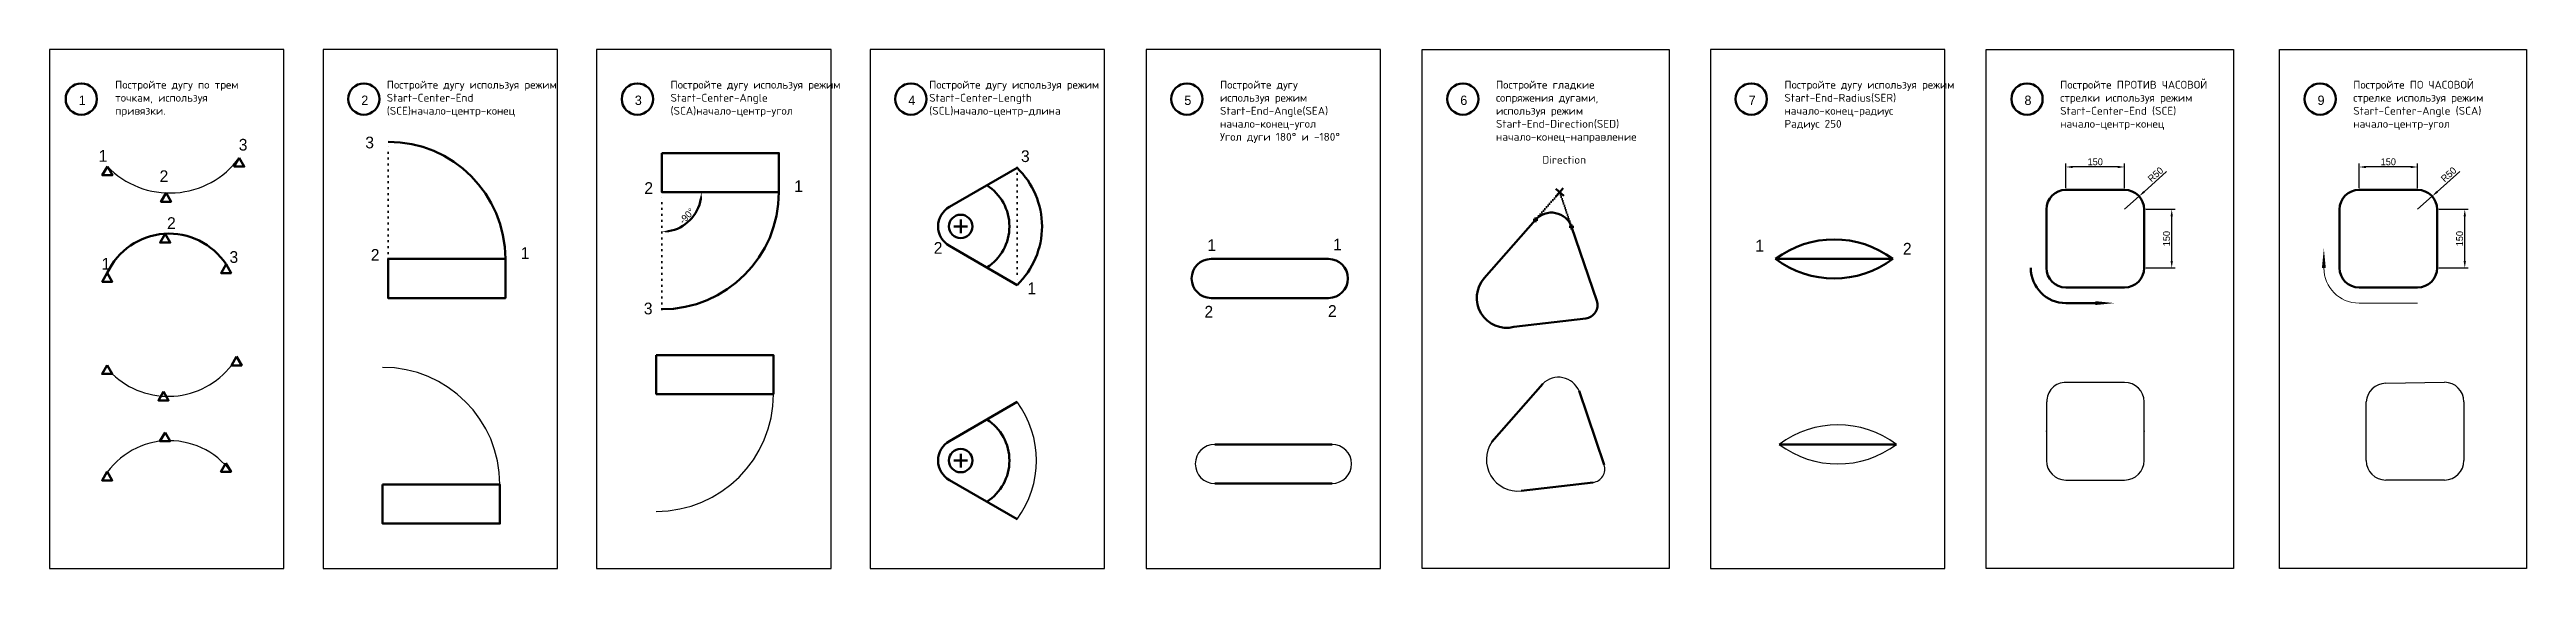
# Model space of a CAD drawing. Header units: millimetres. Extents: x 0 to 6339, y 0 to 1328.
import ezdxf
from ezdxf.enums import TextEntityAlignment as Align

# ---------------------------------------------------------------- set-up
doc = ezdxf.new("R2010")
doc.units = ezdxf.units.MM
doc.linetypes.add('ACAD_ISO07W100', pattern=[3, 0, -3])
doc.layers.add('DIM', color=1, linetype='Continuous', lineweight=18)
doc.layers.add('EXAMPLE', color=3, linetype='Continuous', lineweight=50)
doc.dimstyles.new('Example_Style', dxfattribs={"dimscale": 7, "dimtxt": 2.5, "dimasz": 2.5, "dimexe": 1.25, "dimexo": 0.625, "dimtad": 1, "dimtxsty": 'Standard', "dimcen": 2.5, "dimclrt": 2, "dimadec": 0, "dimazin": 0, "dimtfac": 1, "dimtmove": 0, "dimatfit": 3, "dimfxl": 1, "dimarcsym": 0})

# ---------------------------------------------------------------- blocks, each defined once
blk = doc.blocks.new('Circle_Num')
at = {"color": 1}
blk.add_circle((0, 0), 20, dxfattribs=at)
at = {"flags": 8}
blk.add_attdef('ZAD_NUM', text='', height=12, dxfattribs=at).set_placement((1.2, -7.6), align=Align.CENTER)
blk = doc.blocks.new('*D3')
at = {"layer": 'Defpoints', "color": 0, "transparency": 16777216}
for p in [(5347.3, 952.6), (5310.1, 919.2)]:
    blk.add_point(p, dxfattribs=at)
at = {"layer": 'DIM', "color": 0, "lineweight": -2, "transparency": 16777216}
for p, q in [((5417.8, 1016.1), (5360.3, 964.3)), ((5310.1, 919.2), (5347.3, 952.6))]:
    blk.add_line(p, q, dxfattribs=at)
at = {"layer": 'DIM', "color": 0, "transparency": 16777216}
blk.add_solid([(5358.4, 966.5), (5362.3, 962.2), (5347.3, 952.6)], dxfattribs=at)
at = {"layer": 'DIM', "color": 2, "transparency": 16777216, "insert": (5389.5, 1008.3), "char_height": 17.5, "attachment_point": 5, "rotation": 41.96326}
blk.add_mtext('R50', dxfattribs=at)
blk = doc.blocks.new('*D4')
at = {"layer": 'Defpoints', "color": 0, "transparency": 16777216}
for p in [(5360.1, 919.2), (5430.8, 919.2), (5360.1, 769.2)]:
    blk.add_point(p, dxfattribs=at)
at = {"layer": 'DIM', "color": 0, "lineweight": -2, "transparency": 16777216}
for p, q in [((5364.5, 919.2), (5439.5, 919.2)), ((5430.8, 786.7), (5430.8, 901.7)), ((5364.5, 769.2), (5439.5, 769.2))]:
    blk.add_line(p, q, dxfattribs=at)
at = {"layer": 'DIM', "color": 0, "transparency": 16777216}
for points in [[(5427.9, 901.7), (5433.7, 901.7), (5430.8, 919.2)], [(5427.9, 786.7), (5433.7, 786.7), (5430.8, 769.2)]]:
    blk.add_solid(points, dxfattribs=at)
at = {"layer": 'DIM', "color": 2, "transparency": 16777216, "insert": (5417.6, 844.2), "char_height": 17.5, "attachment_point": 5, "rotation": 90}
blk.add_mtext('150', dxfattribs=at)
blk = doc.blocks.new('*D5')
at = {"layer": 'Defpoints', "color": 0, "transparency": 16777216}
for p in [(5160.1, 1027.6), (5160.1, 969.2), (5310.1, 969.2)]:
    blk.add_point(p, dxfattribs=at)
at = {"layer": 'DIM', "color": 0, "lineweight": -2, "transparency": 16777216}
for p, q in [((5160.1, 973.6), (5160.1, 1036.3)), ((5292.6, 1027.6), (5177.6, 1027.6)), ((5310.1, 973.6), (5310.1, 1036.3))]:
    blk.add_line(p, q, dxfattribs=at)
at = {"layer": 'DIM', "color": 0, "transparency": 16777216}
for points in [[(5177.6, 1030.5), (5177.6, 1024.6), (5160.1, 1027.6)], [(5292.6, 1030.5), (5292.6, 1024.6), (5310.1, 1027.6)]]:
    blk.add_solid(points, dxfattribs=at)
at = {"layer": 'DIM', "color": 2, "transparency": 16777216, "insert": (5235.1, 1040.7), "char_height": 17.5, "attachment_point": 5}
blk.add_mtext('150', dxfattribs=at)
blk = doc.blocks.new('*D8')
at = {"layer": 'Defpoints', "color": 0, "transparency": 16777216}
for p in [(5910.1, 1027.6), (5910.1, 969.2), (6060.1, 969.2)]:
    blk.add_point(p, dxfattribs=at)
at = {"layer": 'DIM', "color": 0, "lineweight": -2, "transparency": 16777216}
for p, q in [((5910.1, 973.6), (5910.1, 1036.3)), ((6042.6, 1027.6), (5927.6, 1027.6)), ((6060.1, 973.6), (6060.1, 1036.3))]:
    blk.add_line(p, q, dxfattribs=at)
at = {"layer": 'DIM', "color": 0, "transparency": 16777216}
for points in [[(5927.6, 1030.5), (5927.6, 1024.6), (5910.1, 1027.6)], [(6042.6, 1030.5), (6042.6, 1024.6), (6060.1, 1027.6)]]:
    blk.add_solid(points, dxfattribs=at)
at = {"layer": 'DIM', "color": 2, "transparency": 16777216, "insert": (5985.1, 1040.7), "char_height": 17.5, "attachment_point": 5}
blk.add_mtext('150', dxfattribs=at)
blk = doc.blocks.new('*D7')
at = {"layer": 'Defpoints', "color": 0, "transparency": 16777216}
for p in [(6110.1, 919.2), (6180.8, 919.2), (6110.1, 769.2)]:
    blk.add_point(p, dxfattribs=at)
at = {"layer": 'DIM', "color": 0, "lineweight": -2, "transparency": 16777216}
for p, q in [((6114.5, 919.2), (6189.5, 919.2)), ((6180.8, 786.7), (6180.8, 901.7)), ((6114.5, 769.2), (6189.5, 769.2))]:
    blk.add_line(p, q, dxfattribs=at)
at = {"layer": 'DIM', "color": 0, "transparency": 16777216}
for points in [[(6177.9, 901.7), (6183.7, 901.7), (6180.8, 919.2)], [(6177.9, 786.7), (6183.7, 786.7), (6180.8, 769.2)]]:
    blk.add_solid(points, dxfattribs=at)
at = {"layer": 'DIM', "color": 2, "transparency": 16777216, "insert": (6167.6, 844.2), "char_height": 17.5, "attachment_point": 5, "rotation": 90}
blk.add_mtext('150', dxfattribs=at)
blk = doc.blocks.new('*D6')
at = {"layer": 'Defpoints', "color": 0, "transparency": 16777216}
for p in [(6097.3, 952.6), (6060.1, 919.2)]:
    blk.add_point(p, dxfattribs=at)
at = {"layer": 'DIM', "color": 0, "lineweight": -2, "transparency": 16777216}
for p, q in [((6167.8, 1016.1), (6110.3, 964.3)), ((6060.1, 919.2), (6097.3, 952.6))]:
    blk.add_line(p, q, dxfattribs=at)
at = {"layer": 'DIM', "color": 0, "transparency": 16777216}
blk.add_solid([(6108.4, 966.5), (6112.3, 962.2), (6097.3, 952.6)], dxfattribs=at)
at = {"layer": 'DIM', "color": 2, "transparency": 16777216, "insert": (6139.5, 1008.3), "char_height": 17.5, "attachment_point": 5, "rotation": 41.96326}
blk.add_mtext('R50', dxfattribs=at)

msp = doc.modelspace()

# ---------------------------------------------------------------- linework, layer by layer
for p, q in [((5310.113, 476.392), (5160.113, 476.392)), ((5978.672, 473.871), (6128.672, 476.489)), ((5110.113, 426.392), (5110.113, 276.392)), ((5360.113, 276.392), (5360.113, 426.392)), ((5928.672, 276.392), (5928.672, 426.392)), ((6178.672, 426.489), (6178.672, 276.489)), ((5360.113, 276.392), (5360.113, 276.392)), ((5360.113, 276.392), (5360.113, 276.392)), ((5360.113, 276.392), (5360.113, 276.392)), ((5160.113, 226.392), (5310.113, 226.392)), ((6128.672, 226.392), (5978.672, 226.392))]:
    msp.add_line(p, q)
for points in [[(0, 0), (600, 0), (600, 1328.198), (0, 1328.198)], [(700, 0), (1300, 0), (1300, 1328.198), (700, 1328.198)], [(1400, 0), (2000, 0), (2000, 1328.198), (1400, 1328.198)], [(2100, 0), (2700, 0), (2700, 1328.198), (2100, 1328.198)], [(2806.216, 0), (3406.216, 0), (3406.216, 1328.198), (2806.216, 1328.198)], [(3512.432, 1328.198), (4144.844, 1328.198), (4144.844, 0), (3512.432, 0)], [(4250.53, 0), (4850.53, 0), (4850.53, 1328.198), (4250.53, 1328.198)], [(4956.216, 1328.198), (5588.628, 1328.198), (5588.628, 0), (4956.216, 0)], [(5706.216, 1328.198), (6338.628, 1328.198), (6338.628, 0), (5706.216, 0)]]:
    msp.add_lwpolyline(points, close=True)
at = {"color": 2}
msp.add_arc((307.453, 1182.346), 221.29, 223.8703512, 323.5577049, dxfattribs=at)
for centre, radius, start, end in [((303.26, 647.098), 206.503, 226.2673647, 321.9413662), ((852.457, 214.786), 300, 0, 90), ((1552.457, 446.194), 300, 270, 0), ((3861.677, 432.755), 56.64, 22.4892164, 135), ((5160.113, 427.264), 49.127, 90, 181), ((5310.113, 426.392), 50, 0, 90), ((5978.672, 423.804), 50.067, 90, 177.0377855), ((6128.672, 426.489), 50, 0, 90), ((2273.916, 276.184), 251.661, 323.4132244, 36.5867756), ((306.359, 130.604), 196.464, 36.4536501, 151.1417405), ((2982.015, 267.664), 50, 90, 270), ((3282.015, 267.664), 50, 270, 90), ((3758.072, 279.073), 80.963, 146.528275, 275.7168073), ((4576.329, 117.664), 250, 53.1301024, 126.8698976), ((4576.329, 517.664), 250, 233.1301024, 306.8698976), ((3945.694, 254.582), 34.463, 277.4506632, 18.1503228), ((5160.113, 276.392), 50, 180, 270), ((5310.113, 276.392), 50, 270, 0), ((5978.672, 276.392), 50, 180, 270), ((6128.672, 276.393), 50, 270.1107605, 0.1107605)]:
    msp.add_arc(centre, radius, start, end)
for p in [(5110.113, 351.392), (5360.113, 351.392)]:
    msp.add_point(p)
at = {"layer": 'DIM', "color": 2}
msp.add_line((6060.113, 679.19), (5910.113, 679.19), dxfattribs=at)
msp.add_lwpolyline([(5820.113, 769.19, 10, 0, 0), (5820.113, 819.19, 0, 0, 0)], format="xyseb", dxfattribs=at)
msp.add_arc((5910.113, 769.19), 90, 180, 270, dxfattribs=at)
at = {"layer": 'EXAMPLE', "linetype": 'ACAD_ISO07W100', "ltscale": 5}
for p, q in [((866.49, 792.22), (866.49, 1092.22)), ((2475.989, 1025.503), (2475.989, 725.503)), ((1566.49, 663.372), (1566.49, 963.372))]:
    msp.add_line(p, q, dxfattribs=at)
at = {"layer": 'EXAMPLE'}
for p, q in [((2475.989, 1025.503), (2302.783, 925.503)), ((3802.644, 892.362), (3671.554, 743.283)), ((2475.989, 725.503), (2302.783, 825.503)), ((3959.46, 684.873), (3895.027, 873.976)), ((2972.706, 792.22), (3272.706, 792.22)), ((4417.02, 792.22), (4717.02, 792.22)), ((3272.706, 692.22), (2972.706, 692.22)), ((3747.155, 618.069), (3931.181, 639.966))]:
    msp.add_line(p, q, dxfattribs=at)
at = {"layer": 'EXAMPLE', "color": 7, "linetype": 'ACAD_ISO07W100', "ltscale": 2}
for p, q in [((3802.644, 892.362), (3864.712, 962.948)), ((3864.712, 962.948), (3895.027, 873.976))]:
    msp.add_line(p, q, dxfattribs=at)
at = {"layer": 'EXAMPLE', "color": 30}
for p, q in [((3854.624, 971.919), (3874.801, 953.977)), ((3855.741, 952.859), (3873.683, 973.036)), ((3796.644, 892.362), (3808.644, 892.362)), ((3802.644, 898.362), (3802.644, 886.362)), ((3889.027, 873.976), (3901.027, 873.976)), ((3895.027, 879.976), (3895.027, 867.976))]:
    msp.add_line(p, q, dxfattribs=at)
at = {"layer": 'EXAMPLE', "color": 2}
for p, q in [((2331.651, 858.003), (2331.651, 893.003)), ((2314.151, 875.503), (2349.151, 875.503)), ((5235.113, 679.19), (5160.113, 679.19)), ((3821.626, 472.805), (3690.536, 323.726)), ((3978.442, 265.317), (3914.009, 454.42)), ((2475.989, 426.184), (2302.783, 326.184)), ((2982.015, 317.664), (3282.015, 317.664)), ((4426.329, 317.664), (4726.329, 317.664)), ((2314.151, 276.184), (2349.151, 276.184)), ((2331.651, 258.684), (2331.651, 293.684)), ((2475.989, 126.184), (2302.783, 226.184)), ((3282.015, 217.664), (2982.015, 217.664)), ((3766.137, 198.513), (3950.163, 220.41))]:
    msp.add_line(p, q, dxfattribs=at)
at = {"layer": 'EXAMPLE'}
for points in [[(147.924, 1028.986), (134.933, 1006.486), (160.914, 1006.486)], [(485.471, 1050.897), (472.481, 1028.397), (498.461, 1028.397)], [(1566.49, 1063.372), (1866.49, 1063.372), (1866.49, 963.372), (1566.49, 963.372)], [(298.163, 961.252), (285.173, 938.752), (311.153, 938.752)], [(296.001, 856.728), (283.01, 834.228), (308.991, 834.228)], [(451.801, 778.439), (438.811, 755.939), (464.791, 755.939)], [(866.49, 792.22), (1166.49, 792.22), (1166.49, 692.22), (866.49, 692.22)], [(147.692, 756.528), (134.702, 734.028), (160.682, 734.028)]]:
    msp.add_lwpolyline(points, close=True, dxfattribs=at)
for points in [[(5160.113, 969.19), (5310.113, 969.19, -0.41421356), (5360.113, 919.19), (5360.113, 769.19, -0.41421356), (5310.113, 719.19), (5160.113, 719.19, -0.41421356), (5110.113, 769.19), (5110.113, 919.19, -0.41421356)], [(5910.113, 969.19), (6060.113, 969.19, -0.41421356), (6110.113, 919.19), (6110.113, 769.19, -0.41421356), (6060.113, 719.19), (5910.113, 719.19, -0.41421356), (5860.113, 769.19), (5860.113, 919.19, -0.41421356)]]:
    msp.add_lwpolyline(points, format="xyb", close=True, dxfattribs=at)
at = {"layer": 'EXAMPLE', "color": 2}
msp.add_lwpolyline([(5235.113, 679.19, 10, 0, 0), (5285.113, 679.19, 0, 0, 0)], format="xyseb", dxfattribs=at)
for points in [[(147.515, 520.384), (134.525, 497.884), (160.505, 497.884)], [(478.847, 542.296), (465.856, 519.796), (491.837, 519.796)], [(1552.457, 546.194), (1852.457, 546.194), (1852.457, 446.194), (1552.457, 446.194)], [(291.539, 452.65), (278.548, 430.15), (304.529, 430.15)], [(295.592, 348.126), (282.602, 325.626), (308.583, 325.626)], [(451.392, 269.837), (438.402, 247.337), (464.383, 247.337)], [(147.283, 247.926), (134.293, 225.426), (160.274, 225.426)], [(852.457, 214.786), (1152.457, 214.786), (1152.457, 114.786), (852.457, 114.786)]]:
    msp.add_lwpolyline(points, close=True, dxfattribs=at)
at = {"layer": 'EXAMPLE'}
msp.add_circle((2331.651, 875.503), 30, dxfattribs=at)
at = {"layer": 'EXAMPLE', "color": 2}
msp.add_circle((2331.651, 276.184), 30, dxfattribs=at)
for centre, radius, start, end in [((866.49, 792.22), 300, 0, 90), ((2331.651, 875.503), 208.167, 313.8978862, 46.1021138), ((1566.49, 963.372), 300, 270, 0), ((305.889, 682.235), 174.773, 33.398142, 154.843993), ((4567.02, 592.22), 250, 53.1301024, 126.8698976), ((2972.706, 742.22), 50, 90, 270), ((3272.706, 742.22), 50, 270, 90), ((4567.02, 992.22), 250, 233.1301024, 306.8698976), ((5160.113, 769.19), 90, 180, 270), ((2331.651, 276.184), 124.771, 302.436771, 57.563229), ((2331.651, 276.184), 57.735, 120, 240)]:
    msp.add_arc(centre, radius, start, end, dxfattribs=at)
at = {"layer": 'EXAMPLE'}
for centre, radius, start, end in [((2331.651, 875.503), 124.771, 302.436771, 57.563229), ((2331.651, 875.503), 57.735, 120, 240), ((3843.513, 856.424), 54.422, 18.8153687, 138.6738477), ((3729.156, 692.632), 76.704, 138.6738477, 283.5712346), ((3927.148, 673.864), 34.137, 276.7856173, 18.8153687)]:
    msp.add_arc(centre, radius, start, end, dxfattribs=at)
at = {"layer": 'EXAMPLE', "color": 1}
msp.add_arc((1566.49, 963.372), 101.926, 279.8494055, 350.1505945, dxfattribs=at)
for points in [[(1664.008, 946.187), (1669.82, 945.686), (1668.416, 963.372)], [(1584.176, 860.042), (1583.675, 865.854), (1566.49, 861.446)]]:
    msp.add_solid(points, dxfattribs=at)

# ---------------------------------------------------------------- block references
at = {"layer": 'EXAMPLE'}
ref = msp.add_blockref('Circle_Num', (81.304, 1201.486), dxfattribs=dict(at, xscale=2, yscale=2, zscale=2))
ref.add_attrib('ZAD_NUM', '1', dxfattribs={"layer": '0', "height": 24}).set_placement((83.681, 1186.301), align=Align.CENTER)
ref = msp.add_blockref('Circle_Num', (804.344, 1201.486), dxfattribs=dict(at, xscale=2, yscale=2, zscale=2))
ref.add_attrib('ZAD_NUM', '2', dxfattribs={"layer": '0', "height": 24}).set_placement((806.721, 1186.301), align=Align.CENTER)
ref = msp.add_blockref('Circle_Num', (1504.344, 1201.486), dxfattribs=dict(at, xscale=2, yscale=2, zscale=2))
ref.add_attrib('ZAD_NUM', '3', dxfattribs={"layer": '0', "height": 24}).set_placement((1506.721, 1186.301), align=Align.CENTER)
ref = msp.add_blockref('Circle_Num', (2204.344, 1201.486), dxfattribs=dict(at, xscale=2, yscale=2, zscale=2))
ref.add_attrib('ZAD_NUM', '4', dxfattribs={"layer": '0', "height": 24}).set_placement((2206.721, 1186.301), align=Align.CENTER)
ref = msp.add_blockref('Circle_Num', (2910.56, 1201.486), dxfattribs=dict(at, xscale=2, yscale=2, zscale=2))
ref.add_attrib('ZAD_NUM', '5', dxfattribs={"layer": '0', "height": 24}).set_placement((2912.936, 1186.301), align=Align.CENTER)
ref = msp.add_blockref('Circle_Num', (3616.776, 1201.486), dxfattribs=dict(at, xscale=2, yscale=2, zscale=2))
ref.add_attrib('ZAD_NUM', '6', dxfattribs={"layer": '0', "height": 24}).set_placement((3619.152, 1186.301), align=Align.CENTER)
ref = msp.add_blockref('Circle_Num', (4354.874, 1201.486), dxfattribs=dict(at, xscale=2, yscale=2, zscale=2))
ref.add_attrib('ZAD_NUM', '7', dxfattribs={"layer": '0', "height": 24}).set_placement((4357.251, 1186.301), align=Align.CENTER)
ref = msp.add_blockref('Circle_Num', (5060.56, 1201.486), dxfattribs=dict(at, xscale=2, yscale=2, zscale=2))
ref.add_attrib('ZAD_NUM', '8', dxfattribs={"layer": '0', "height": 24}).set_placement((5062.936, 1186.301), align=Align.CENTER)
ref = msp.add_blockref('Circle_Num', (5810.56, 1201.486), dxfattribs=dict(at, xscale=2, yscale=2, zscale=2))
ref.add_attrib('ZAD_NUM', '9', dxfattribs={"layer": '0', "height": 24}).set_placement((5812.936, 1186.301), align=Align.CENTER)

# ---------------------------------------------------------------- texts
for s, p in [('3', (484.125, 1069.546)), ('3', (808.038, 1075.194)), ('1', (125.497, 1040.896)), ('2', (281.591, 988.96)), ('3', (2485.923, 1040.211)), ('2', (1522.074, 958.695)), ('1', (1905.706, 963.372)), ('2', (300.686, 868.947)), ('2', (2262.708, 805.349)), ('1', (2962.839, 812.495)), ('1', (3284.771, 814.3)), ('1', (4365.154, 811.242)), ('2', (4742.868, 803.384)), ('1', (133.17, 764.772)), ('3', (460.488, 782.196)), ('2', (822.074, 787.543)), ('1', (1205.706, 792.22)), ('1', (2502.39, 701.966)), ('3', (1520.869, 650.398)), ('2', (2955.44, 642.155)), ('2', (3271.554, 644.014))]:
    msp.add_text(s, height=30, dxfattribs=at).set_placement(p)
at = {"layer": 'EXAMPLE', "color": 2, "char_height": 20, "attachment_point": 1}
for s, insert, width in [('{\\Fsimplex|c204;Постройте дугу \\C1;по трем точкам, \\C2;используя привязки\\Fsimplex|c0;.}', (167.752, 1248.157), 410.8689), ('{\\Fsimplex|c204;Постройте дугу используя\\Fsimplex|c0; \\Fsimplex|c204;режим\\P\\Fsimplex|c0;\\C1;Start-Center-End\\P(SCE)\\Fsimplex|c204;начало-центр-конец}', (862.959, 1248.157), 410.8689), ('{\\Fsimplex|c204;Постройте дугу используя\\Fsimplex|c0; \\Fsimplex|c204;режим\\P\\Fsimplex|c0;\\C1;Start-Center-Angle\\P(SCA)\\Fsimplex|c204;начало-центр-угол}', (1589.131, 1248.157), 410.8689), ('{\\Fsimplex|c204;Постройте дугу используя\\Fsimplex|c0; \\Fsimplex|c204;режим\\P\\Fsimplex|c0;\\C1;Start-Center-Length\\P(SCL)\\Fsimplex|c204;начало-центр-длина}', (2251.012, 1248.157), 410.8689), ('{\\Fsimplex|c204;Постройте дугу используя\\Fsimplex|c0; \\Fsimplex|c204;режим\\P\\Fsimplex|c0;\\C1;Start-End-Angle(SEA)\\Fsimplex|c204;\\Pначало-конец-угол\\Fsimplex|c0;\\C2;\\P\\Fsimplex|c204;Угол дуги \\C1;180\\Fsimplex|c0;° \\Fsimplex|c204;\\C2;и \\C1;-180\\Fsimplex|c0;°}', (2995.347, 1248.157), 367.07314), ('{\\Fsimplex|c204;Постройте\\Fsimplex|c0; \\Fsimplex|c204;гладкие сопряжения дугами, используя\\Fsimplex|c0; \\Fsimplex|c204;режим\\P\\Fsimplex|c0;\\C1;Start-End-Direction(SED)\\Fsimplex|c204;\\Pначало-конец-направление}', (3701.563, 1248.157), 410.8689), ('{\\Fsimplex|c204;Постройте дугу используя\\Fsimplex|c0; \\Fsimplex|c204;режим\\P\\Fsimplex|c0;\\C1;Start-End-Radius(SER)\\Fsimplex|c204;\\Pначало-конец-радиус\\Fsimplex|c0;\\P\\Fsimplex|c204;\\C2;Радиус \\C1;250}', (4439.661, 1248.157), 410.8689), ('{\\Fsimplex|c204;Постройте ПРОТИВ ЧАСОВОЙ стрелки используя\\Fsimplex|c0; \\Fsimplex|c204;режим\\P\\Fsimplex|c0;\\C1;Start-Center-End (SCE)\\Fsimplex|c204;\\Pначало-центр-конец}', (5145.347, 1248.157), 410.8689), ('{\\Fsimplex|c204;Постройте ПО ЧАСОВОЙ стрелке используя\\Fsimplex|c0; \\Fsimplex|c204;режим\\P\\Fsimplex|c0;\\C1;Start-Center-Angle (SCA)\\Fsimplex|c204;\\Pначало-центр-угол}', (5895.347, 1248.157), 410.8689), ('{\\Fsimplex|c0;\\C3;Direction}', (3820.153, 1055.987), 148.79949)]:
    msp.add_mtext(s, dxfattribs=dict(at, insert=insert, width=width))
at = {"layer": 'EXAMPLE', "color": 2, "insert": (1630.985, 902.33), "char_height": 17.5, "attachment_point": 5, "rotation": 46.5757198}
msp.add_mtext('-90°', dxfattribs=at)

# ---------------------------------------------------------------- dimensions: what is measured, and where the dimension line sits
at = {"layer": 'DIM'}
for base, p1, p2, picture, middle in [((5160.113, 1027.554), (5310.113, 969.19), (5160.113, 969.19), '*D5', (5235.113, 1040.679)), ((5910.113, 1027.554), (6060.113, 969.19), (5910.113, 969.19), '*D8', (5985.113, 1040.679))]:
    dim = msp.add_linear_dim(base=base, p1=p1, p2=p2, dimstyle='Example_Style', dxfattribs=at)
    dim.commit()
    dim.dimension.update_dxf_attribs({"geometry": picture, "text_midpoint": middle})
for center, mpoint, picture, middle in [((5310.113, 919.19), (5347.291, 952.623), '*D3', (5398.309, 998.501)), ((6060.113, 919.19), (6097.291, 952.623), '*D6', (6148.309, 998.501))]:
    dim = msp.add_radius_dim(center=center, mpoint=mpoint, dimstyle='Example_Style', dxfattribs=at)
    dim.commit()
    dim.dimension.update_dxf_attribs({"geometry": picture, "text_midpoint": middle, "dimtype": 164})
for base, p1, p2, picture, middle in [((5430.771, 919.19), (5360.113, 769.19), (5360.113, 919.19), '*D4', (5417.646, 844.19)), ((6180.771, 919.19), (6110.113, 769.19), (6110.113, 919.19), '*D7', (6167.646, 844.19))]:
    dim = msp.add_linear_dim(base=base, p1=p1, p2=p2, angle=90, dimstyle='Example_Style', dxfattribs=at)
    dim.commit()
    dim.dimension.update_dxf_attribs({"geometry": picture, "text_midpoint": middle})

doc.saveas('drawing.dxf')
